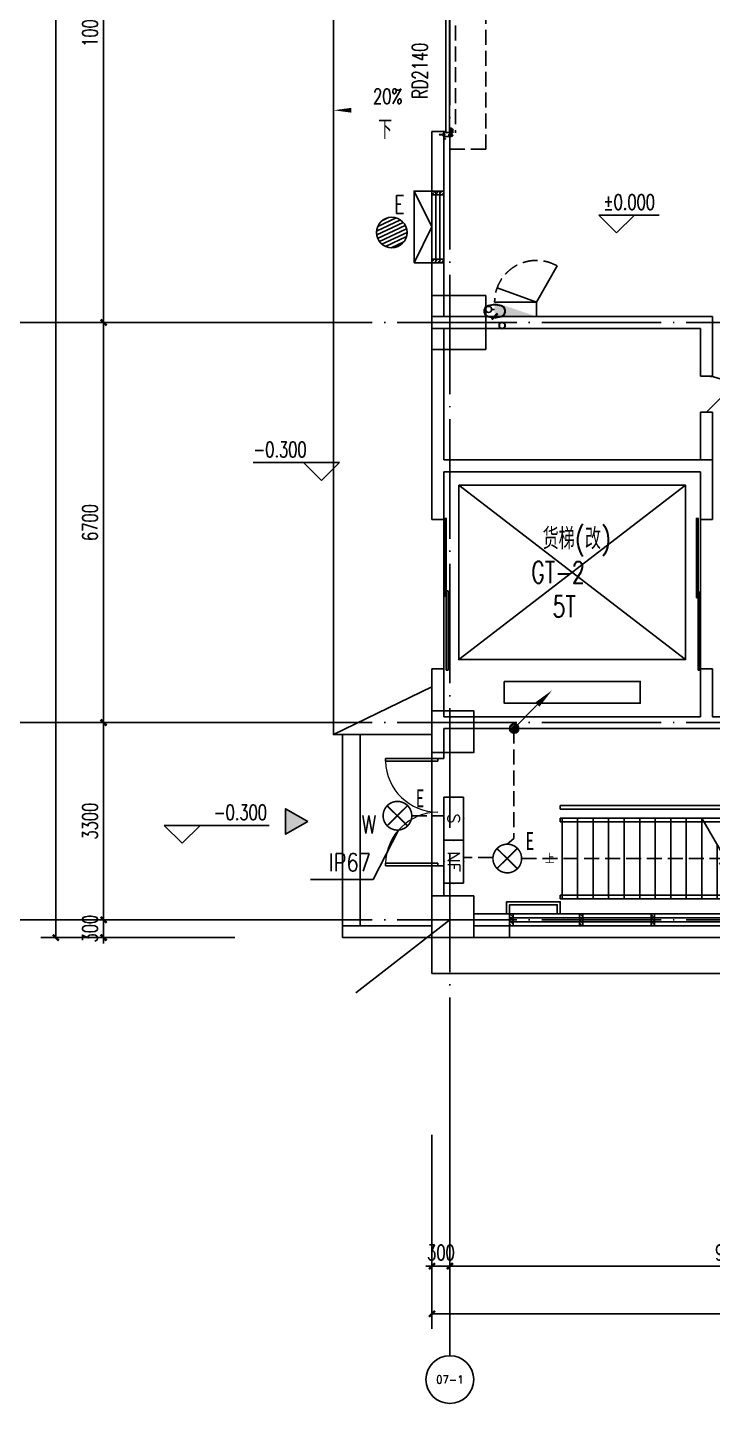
# Model space of a CAD drawing. Extents: x -621157 to 1764546, y -106808 to 741893.
# Drawn here: x -5194 to 6281, y -8100 to 14939 of the extents above; entities that cross this region are included whole.
import ezdxf
from ezdxf.enums import TextEntityAlignment as Align

# ---------------------------------------------------------------- set-up
doc = ezdxf.new("R2010")
doc.units = 0
doc.header["$LTSCALE"] = 1000
doc.header["$MEASUREMENT"] = 0
for name, pattern in [('DASH', [0.35, 0.25, -0.1]), ('XREF-A-101-平面图_t3$0$DASH', [0.35, 0.25, -0.1]), ('XREF-A-101-平面图_t3$0$DOTE', [2.42, 2, -0.2, 0.02, -0.2])]:
    doc.linetypes.add(name, pattern=pattern)
for name, color, linetype in [('0-底图', 7, 'Continuous'), ('AXIS_TEXT', 7, 'Continuous'), ('EQUIP-照明', 3, 'Continuous'), ('SIG_TEXT', 2, 'Continuous'), ('T-EQUP-JT', 7, 'Continuous'), ('WIRE-应急', 4, 'DASH'), ('WIRE-照明', 4, 'Continuous'), ('XREF-A-101-平面图_t3$0$A-COLUMN', 8, 'Continuous'), ('XREF-A-101-平面图_t3$0$A-DIM_ELEV', 8, 'Continuous'), ('XREF-A-101-平面图_t3$0$A-DIM_LEAD', 3, 'Continuous'), ('XREF-A-101-平面图_t3$0$A-DOTE', 8, 'Continuous'), ('XREF-A-101-平面图_t3$0$A-GROUND', 8, 'Continuous'), ('XREF-A-101-平面图_t3$0$A-LEAD-AROW', 8, 'Continuous'), ('XREF-A-101-平面图_t3$0$A-PUB-TEXT', 8, 'Continuous'), ('XREF-A-101-平面图_t3$0$A-RAIL', 8, 'Continuous'), ('XREF-A-101-平面图_t3$0$A-STAIR', 8, 'Continuous'), ('XREF-A-101-平面图_t3$0$A-WALL', 8, 'Continuous'), ('XREF-A-101-平面图_t3$0$A-WALL-FILL', 8, 'Continuous'), ('XREF-A-101-平面图_t3$0$A-WINDOW', 8, 'Continuous'), ('XREF-A-101-平面图_t3$0$A-开启符号', 8, 'Continuous'), ('XREF-A-101-平面图_t3$0$A-电动高窗', 161, 'Continuous'), ('XREF-A-101-平面图_t3$0$AXIS', 8, 'Continuous'), ('XREF-A-101-平面图_t3$0$DIM_SYMB', 8, 'Continuous'), ('XREF-A-101-平面图_t3$0$GROUND', 8, 'Continuous'), ('XREF-A-101-平面图_t3$0$P-EQUIPMENT', 8, 'Continuous'), ('XREF-A-101-平面图_t3$0$PUB_HATCH', 8, 'Continuous'), ('XREF-A-101-平面图_t3$0$PUB_TEXT', 8, 'Continuous'), ('XREF-A-101-平面图_t3$0$STAIR', 8, 'Continuous'), ('XREF-A-101-平面图_t3$0$win-kq', 8, 'Continuous'), ('XREF-A-101-平面图_t3$0$WINDOW_TEXT', 8, 'Continuous'), ('XREF-A-101-平面图_t3$0$水-尺寸', 8, 'Continuous'), ('设备-照明', 3, 'Continuous')]:
    doc.layers.add(name, color=color, linetype=linetype)
doc.styles.add('_TEL_DIM', font='SIMPLEX', dxfattribs={"width": 0.8, "height": 3.5, "bigfont": 'HZTXT'})
doc.styles.add('COMPLEX', font='COMPLEX')
doc.styles.add('DIM_FONT', font='ROMANS', dxfattribs={"width": 0.8, "bigfont": 'HZDXC'})
doc.styles.get("Standard").update_dxf_attribs({"font": 'romans.shx', "bigfont": 'HZDXC.SHX'})
doc.styles.add('STYLE1', font='simhei.ttf')
doc.styles.add('XREF-A-101-平面图_t3$0$_TCH_DIM', font='SIMPLEX', dxfattribs={"bigfont": 'GBCBIG'})
doc.styles.add('XREF-A-101-平面图_t3$0$A-AXIS-LABEL', font='COMPLEX', dxfattribs={"bigfont": 'GBCBIG'})
doc.styles.add('XREF-A-101-平面图_t3$0$A-DIM_T3', font='SIMPLEX', dxfattribs={"width": 0.705882, "bigfont": 'GBCBIG'})
doc.styles.add('XREF-A-101-平面图_t3$0$A-STANDARD', font='SIMPLEX', dxfattribs={"bigfont": 'GBCBIG'})
doc.styles.add('XREF-A-101-平面图_t3$0$A-WIN-LABEL', font='SIMPLEX', dxfattribs={"bigfont": 'GBCBIG'})
doc.styles.add('XREF-A-101-平面图_t3$0$hzdxcROMANS', font='ROMANS', dxfattribs={"width": 0.8, "bigfont": 'HZDXC'})
doc.dimstyles.get("Standard").update_dxf_attribs({"dimscale": 100, "dimtxt": 3.5, "dimasz": 1, "dimexe": 2.5, "dimexo": 3, "dimgap": 1.5, "dimtad": 1, "dimdec": 0, "dimzin": 0, "dimdsep": 46, "dimtxsty": 'Standard', "dimblk": 'ARCHTICK', "dimcen": 0.09, "dimadec": 0, "dimazin": 0, "dimtfac": 1, "dimtdec": 0, "dimtix": 1, "dimtmove": 2, "dimatfit": 3, "dimfxl": 0, "dimtolj": 1, "dimtzin": 0, "dimarcsym": 0})
doc.dimstyles.new('XREF-A-101-平面图_t3$0$A-DIM-100', dxfattribs={"dimscale": 100, "dimtxt": 2.55, "dimasz": 1, "dimexe": 2.5, "dimexo": 3, "dimgap": 1, "dimtad": 1, "dimdec": 0, "dimzin": 0, "dimdsep": 46, "dimtxsty": 'XREF-A-101-平面图_t3$0$A-DIM_T3', "dimblk": 'XREF-A-101-平面图_t3$0$_ArchTick', "dimcen": 0.09, "dimclrt": 7, "dimazin": 2, "dimtfac": 1, "dimtdec": 0, "dimtix": 1, "dimtmove": 2, "dimatfit": 3, "dimfxl": 0, "dimtolj": 1, "dimtzin": 0, "dimarcsym": 0})

# ---------------------------------------------------------------- blocks, each defined once
blk = doc.blocks.new('XREF-A-101-平面图_t3$0$_ArchTick')
at = {"color": 0, "linetype": 'ByBlock', "const_width": 0.4}
blk.add_lwpolyline([(-0.5, -0.5), (0.5, 0.5)], dxfattribs=at)
blk = doc.blocks.new('*D25383')
at = {"layer": 'Defpoints', "color": 0}
for p in [(-5800, 0), (-3300, 0), (-3300, -300)]:
    blk.add_point(p, dxfattribs=at)
at = {"layer": 'XREF-A-101-平面图_t3$0$AXIS', "color": 0, "lineweight": -2}
for p, q in [((-3600, 0), (-6050, 0)), ((-5800, 0), (-5800, 100)), ((-5800, -300), (-5800, 0)), ((-3600, -300), (-6050, -300)), ((-5800, -300), (-5800, -400))]:
    blk.add_line(p, q, dxfattribs=at)
at = {"layer": 'XREF-A-101-平面图_t3$0$AXIS', "color": 0, "linetype": 'ByBlock', "lineweight": -2, "xscale": 100, "yscale": 100, "zscale": 100}
for p, rotation in [((-5800, 0), 270), ((-5800, -300), 90)]:
    blk.add_blockref('XREF-A-101-平面图_t3$0$_ArchTick', p, dxfattribs=dict(at, rotation=rotation))
at = {"layer": 'XREF-A-101-平面图_t3$0$AXIS', "color": 7, "insert": (-6028, -150), "char_height": 255, "attachment_point": 5, "rotation": 90, "style": 'XREF-A-101-平面图_t3$0$A-DIM_T3'}
blk.add_mtext('\\A1;300', dxfattribs=at)
blk = doc.blocks.new('*D25384')
at = {"layer": 'Defpoints', "color": 0}
for p in [(-5800, 3300), (-3300, 3300), (-3300, 0)]:
    blk.add_point(p, dxfattribs=at)
at = {"layer": 'XREF-A-101-平面图_t3$0$AXIS', "color": 0, "lineweight": -2}
for p, q in [((-3600, 3300), (-6050, 3300)), ((-5800, 0), (-5800, 3300)), ((-3600, 0), (-6050, 0))]:
    blk.add_line(p, q, dxfattribs=at)
at = {"layer": 'XREF-A-101-平面图_t3$0$AXIS', "color": 0, "linetype": 'ByBlock', "lineweight": -2, "xscale": 100, "yscale": 100, "zscale": 100}
for p, rotation in [((-5800, 3300), 90), ((-5800, 0), 270)]:
    blk.add_blockref('XREF-A-101-平面图_t3$0$_ArchTick', p, dxfattribs=dict(at, rotation=rotation))
at = {"layer": 'XREF-A-101-平面图_t3$0$AXIS', "color": 7, "insert": (-6028, 1650), "char_height": 255, "attachment_point": 5, "rotation": 90, "style": 'XREF-A-101-平面图_t3$0$A-DIM_T3'}
blk.add_mtext('\\A1;3300', dxfattribs=at)
blk = doc.blocks.new('*D25385')
at = {"layer": 'Defpoints', "color": 0}
for p in [(-5800, 10000), (-3300, 10000), (-3300, 3300)]:
    blk.add_point(p, dxfattribs=at)
at = {"layer": 'XREF-A-101-平面图_t3$0$AXIS', "color": 0, "lineweight": -2}
for p, q in [((-3600, 10000), (-6050, 10000)), ((-5800, 3300), (-5800, 10000)), ((-3600, 3300), (-6050, 3300))]:
    blk.add_line(p, q, dxfattribs=at)
at = {"layer": 'XREF-A-101-平面图_t3$0$AXIS', "color": 0, "linetype": 'ByBlock', "lineweight": -2, "xscale": 100, "yscale": 100, "zscale": 100}
for p, rotation in [((-5800, 10000), 90), ((-5800, 3300), 270)]:
    blk.add_blockref('XREF-A-101-平面图_t3$0$_ArchTick', p, dxfattribs=dict(at, rotation=rotation))
at = {"layer": 'XREF-A-101-平面图_t3$0$AXIS', "color": 7, "insert": (-6028, 6650), "char_height": 255, "attachment_point": 5, "rotation": 90, "style": 'XREF-A-101-平面图_t3$0$A-DIM_T3'}
blk.add_mtext('\\A1;6700', dxfattribs=at)
blk = doc.blocks.new('*D25386')
at = {"layer": 'Defpoints', "color": 0}
for p in [(-5800, 20000), (-3300, 20000), (-3300, 10000)]:
    blk.add_point(p, dxfattribs=at)
at = {"layer": 'XREF-A-101-平面图_t3$0$AXIS', "color": 0, "lineweight": -2}
for p, q in [((-3600, 20000), (-6050, 20000)), ((-5800, 10000), (-5800, 20000)), ((-3600, 10000), (-6050, 10000))]:
    blk.add_line(p, q, dxfattribs=at)
at = {"layer": 'XREF-A-101-平面图_t3$0$AXIS', "color": 0, "linetype": 'ByBlock', "lineweight": -2, "xscale": 100, "yscale": 100, "zscale": 100}
for p, rotation in [((-5800, 20000), 90), ((-5800, 10000), 270)]:
    blk.add_blockref('XREF-A-101-平面图_t3$0$_ArchTick', p, dxfattribs=dict(at, rotation=rotation))
at = {"layer": 'XREF-A-101-平面图_t3$0$AXIS', "color": 7, "insert": (-6028, 15000), "char_height": 255, "attachment_point": 5, "rotation": 90, "style": 'XREF-A-101-平面图_t3$0$A-DIM_T3'}
blk.add_mtext('\\A1;10000', dxfattribs=at)
blk = doc.blocks.new('*D25392')
at = {"layer": 'Defpoints', "color": 0}
for p in [(-6600, 40300), (-3300, 40300), (-3300, -300)]:
    blk.add_point(p, dxfattribs=at)
at = {"layer": 'XREF-A-101-平面图_t3$0$AXIS', "color": 0, "lineweight": -2}
for p, q in [((-3600, 40300), (-6850, 40300)), ((-6600, -300), (-6600, 40300)), ((-3600, -300), (-6850, -300))]:
    blk.add_line(p, q, dxfattribs=at)
at = {"layer": 'XREF-A-101-平面图_t3$0$AXIS', "color": 0, "linetype": 'ByBlock', "lineweight": -2, "xscale": 100, "yscale": 100, "zscale": 100}
for p, rotation in [((-6600, 40300), 90), ((-6600, -300), 270)]:
    blk.add_blockref('XREF-A-101-平面图_t3$0$_ArchTick', p, dxfattribs=dict(at, rotation=rotation))
at = {"layer": 'XREF-A-101-平面图_t3$0$AXIS', "color": 7, "insert": (-6828, 20000), "char_height": 255, "attachment_point": 5, "rotation": 90, "style": 'XREF-A-101-平面图_t3$0$A-DIM_T3'}
blk.add_mtext('\\A1;40600', dxfattribs=at)
blk = doc.blocks.new('*D25409')
at = {"layer": 'Defpoints', "color": 0}
for p in [(0, -3300), (9500, -3300), (0, -5800)]:
    blk.add_point(p, dxfattribs=at)
at = {"layer": 'XREF-A-101-平面图_t3$0$AXIS', "color": 0, "lineweight": -2}
for p, q in [((0, -3600), (0, -6050)), ((9500, -3600), (9500, -6050)), ((9500, -5800), (0, -5800))]:
    blk.add_line(p, q, dxfattribs=at)
at = {"layer": 'XREF-A-101-平面图_t3$0$AXIS', "color": 0, "linetype": 'ByBlock', "lineweight": -2, "xscale": 100, "yscale": 100, "zscale": 100, "rotation": 180}
blk.add_blockref('XREF-A-101-平面图_t3$0$_ArchTick', (0, -5800), dxfattribs=at)
at = {"layer": 'XREF-A-101-平面图_t3$0$AXIS', "color": 0, "linetype": 'ByBlock', "lineweight": -2, "xscale": 100, "yscale": 100, "zscale": 100}
blk.add_blockref('XREF-A-101-平面图_t3$0$_ArchTick', (9500, -5800), dxfattribs=at)
at = {"layer": 'XREF-A-101-平面图_t3$0$AXIS', "color": 7, "insert": (4750, -5573), "char_height": 255, "attachment_point": 5, "style": 'XREF-A-101-平面图_t3$0$A-DIM_T3'}
blk.add_mtext('\\A1;9500', dxfattribs=at)
blk = doc.blocks.new('*D25410')
at = {"layer": 'Defpoints', "color": 0}
for p in [(-300, -3300), (0, -3300), (-300, -5800)]:
    blk.add_point(p, dxfattribs=at)
at = {"layer": 'XREF-A-101-平面图_t3$0$AXIS', "color": 0, "lineweight": -2}
for p, q in [((-300, -3600), (-300, -6050)), ((0, -3600), (0, -6050)), ((-300, -5800), (-400, -5800)), ((0, -5800), (-300, -5800)), ((0, -5800), (100, -5800))]:
    blk.add_line(p, q, dxfattribs=at)
at = {"layer": 'XREF-A-101-平面图_t3$0$AXIS', "color": 0, "linetype": 'ByBlock', "lineweight": -2, "xscale": 100, "yscale": 100, "zscale": 100}
blk.add_blockref('XREF-A-101-平面图_t3$0$_ArchTick', (-300, -5800), dxfattribs=at)
at = {"layer": 'XREF-A-101-平面图_t3$0$AXIS', "color": 0, "linetype": 'ByBlock', "lineweight": -2, "xscale": 100, "yscale": 100, "zscale": 100, "rotation": 180}
blk.add_blockref('XREF-A-101-平面图_t3$0$_ArchTick', (0, -5800), dxfattribs=at)
at = {"layer": 'XREF-A-101-平面图_t3$0$AXIS', "color": 7, "insert": (-150, -5573), "char_height": 255, "attachment_point": 5, "style": 'XREF-A-101-平面图_t3$0$A-DIM_T3'}
blk.add_mtext('\\A1;300', dxfattribs=at)
blk = doc.blocks.new('_AXISO')
blk.add_circle((0, 0), 0.5)
at = {"layer": 'AXIS_TEXT', "style": 'COMPLEX'}
blk.add_attdef('A', text='', height=0.56, dxfattribs=at).set_placement((-0.25, -0.28), (0.25, -0.28), align=Align.FIT)
blk = doc.blocks.new('*D25421')
at = {"layer": 'Defpoints', "color": 0}
for p in [(-300, -3300), (66800, -3300), (-300, -6600)]:
    blk.add_point(p, dxfattribs=at)
at = {"layer": 'XREF-A-101-平面图_t3$0$AXIS', "color": 0, "lineweight": -2}
for p, q in [((-300, -3600), (-300, -6850)), ((66800, -3600), (66800, -6850)), ((66800, -6600), (-300, -6600))]:
    blk.add_line(p, q, dxfattribs=at)
at = {"layer": 'XREF-A-101-平面图_t3$0$AXIS', "color": 0, "linetype": 'ByBlock', "lineweight": -2, "xscale": 100, "yscale": 100, "zscale": 100, "rotation": 180}
blk.add_blockref('XREF-A-101-平面图_t3$0$_ArchTick', (-300, -6600), dxfattribs=at)
at = {"layer": 'XREF-A-101-平面图_t3$0$AXIS', "color": 0, "linetype": 'ByBlock', "lineweight": -2, "xscale": 100, "yscale": 100, "zscale": 100}
blk.add_blockref('XREF-A-101-平面图_t3$0$_ArchTick', (66800, -6600), dxfattribs=at)
at = {"layer": 'XREF-A-101-平面图_t3$0$AXIS', "color": 7, "insert": (33250, -6373), "char_height": 255, "attachment_point": 5, "style": 'XREF-A-101-平面图_t3$0$A-DIM_T3'}
blk.add_mtext('\\A1;67100', dxfattribs=at)
blk = doc.blocks.new('XREF-A-101-平面图_t3$0$G$C869EB286')
at = {"layer": 'XREF-A-101-平面图_t3$0$A-WINDOW'}
h = blk.add_hatch(dxfattribs=at)
h.set_pattern_fill('ANSI31', color=256, scale=25)
h.set_pattern_definition([(45, (-143.957, -89940), (-28.0633, 28.0633), [])])
h.paths.add_polyline_path([(0, 60), (200, 60), (200, 0), (0, 0)])
blk.add_lwpolyline([(0, 60), (200, 60), (200, 0), (0, 0)], close=True, dxfattribs=at)
blk = doc.blocks.new('XREF-A-101-平面图_t3$0$G$C97D6F517')
at = {"layer": 'XREF-A-101-平面图_t3$0$DIM_SYMB'}
blk.add_lwpolyline([(1750, 1025, 0, 0, 0), (4330, 1025, 40, 0, 0), (4480, 1025, 0, 0, 0)], format="xyseb", dxfattribs=at)
at = {"layer": 'XREF-A-101-平面图_t3$0$STAIR'}
for p, q in [((6360, 1910), (1850, 1910)), ((1850, 1850), (1850, 1910)), ((6300, 1850), (1850, 1850)), ((6300, 1700), (6300, 1850)), ((6360, 1640), (6360, 1910)), ((1850, 1700), (6300, 1700)), ((1850, 1700), (1850, 1640)), ((1850, 1640), (6360, 1640)), ((1880, 1700), (4220, 1700)), ((1880, 1700), (1880, 350)), ((2140, 1700), (2140, 350)), ((2400, 1700), (2400, 350)), ((2660, 1700), (2660, 350)), ((2920, 1700), (2920, 350)), ((3180, 1700), (3180, 350)), ((3440, 1700), (3440, 350)), ((3700, 1700), (3700, 350)), ((3960, 1700), (3960, 350)), ((4220, 1700), (4220, 350)), ((4565, 1103), (4220, 1700)), ((4480, 1250), (4480, 350)), ((4515, 930), (4687, 1136)), ((4645, 964), (4515, 930)), ((4687, 1136), (4565, 1103)), ((5000, 350), (4645, 964)), ((4740, 800), (4740, 350)), ((1850, 410), (6430, 410)), ((1850, 410), (1850, 350)), ((1850, 350), (6430, 350)), ((1880, 350), (5000, 350)), ((6430, 410), (6430, 350))]:
    blk.add_line(p, q, dxfattribs=at)
at = {"layer": 'XREF-A-101-平面图_t3$0$PUB_TEXT', "style": 'XREF-A-101-平面图_t3$0$_TCH_DIM'}
blk.add_text('上', height=169, dxfattribs=at).set_placement((1593, 938))
blk = doc.blocks.new('XREF-A-101-平面图_t3$0$柱网1F')
at = {"layer": 'XREF-A-101-平面图_t3$0$A-COLUMN'}
for points in [[(-300, -30450), (600, -30450), (600, -29550), (-300, -29550)], [(-300, -36500), (-300, -37200), (400, -37200), (400, -36500)], [(-300, -39600), (-300, -40300), (400, -40300), (400, -39600)]]:
    blk.add_lwpolyline(points, close=True, dxfattribs=at)
blk = doc.blocks.new('XREF-A-101-平面图_t3$0$TYHGDGV(26)')
at = {"color": 0, "linetype": 'XREF-A-101-平面图_t3$0$DASH', "extrusion": (0, 0, -1)}
blk.add_line((82929, 11046), (85074, 11046), dxfattribs=at)
at = {"layer": 'XREF-A-101-平面图_t3$0$win-kq'}
for p, q in [((82897, 11318), (82894, 11314)), ((82897, 11318), (82901, 11314)), ((85106, 11318), (85102, 11314)), ((85106, 11318), (85109, 11314)), ((82898, 11127), (82927, 11127)), ((82898, 11111), (82927, 11111)), ((82927, 11140), (82991, 11140)), ((82927, 11130), (82991, 11130)), ((82927, 11107), (82991, 11107)), ((85076, 11140), (85012, 11140)), ((85076, 11130), (85012, 11130)), ((85076, 11107), (85012, 11107)), ((85105, 11127), (85076, 11127)), ((85105, 11111), (85076, 11111))]:
    blk.add_line(p, q, dxfattribs=at)
at = {"layer": 'XREF-A-101-平面图_t3$0$win-kq', "linetype": 'XREF-A-101-平面图_t3$0$DASH'}
blk.add_line((85052, 11238), (85292, 11238), dxfattribs=at)
at = {"layer": 'XREF-A-101-平面图_t3$0$win-kq'}
for points in [[(82894, 11314), (82894, 11238), (82901, 11238), (82901, 11314)], [(85109, 11314), (85109, 11238), (85102, 11238), (85102, 11314)], [(82899, 11101), (82893, 11092), (82886, 11088), (82884, 11088), (82876, 11092), (82868, 11115), (82868, 11156), (82898, 11156), (82898, 11146), (82898, 11156), (82868, 11156), (82868, 11238)], [(82920, 11248), (82873, 11238)], [(82920, 11238), (82873, 11248)], [(82878, 11106), (82874, 11106), (82874, 11131), (82878, 11131)], [(82892, 11107), (82898, 11107), (82898, 11130), (82892, 11130)], [(82927, 11203), (82927, 11200), (82931, 11197), (82931, 11152), (82927, 11150), (82927, 11146), (85076, 11146), (85076, 11150), (85072, 11152), (85072, 11197), (85076, 11200), (85076, 11203), (82927, 11203)], [(82991, 11146), (82991, 11090), (82927, 11090), (82927, 11146)], [(82946, 11221), (82946, 11212), (82952, 11212), (82952, 11205), (82941, 11205), (82941, 11212), (82946, 11212), (82946, 11221)], [(82991, 11111), (83006, 11111), (83006, 11127), (82991, 11127)], [(85012, 11111), (84998, 11111), (84998, 11127), (85012, 11127)], [(85012, 11146), (85012, 11090), (85076, 11090), (85076, 11146)], [(85057, 11221), (85057, 11212), (85052, 11212), (85052, 11205), (85062, 11205), (85062, 11212), (85057, 11212), (85057, 11221)], [(85131, 11248), (85083, 11238)], [(85131, 11238), (85083, 11248)], [(85104, 11101), (85110, 11092), (85117, 11088), (85120, 11088), (85127, 11092), (85136, 11115), (85136, 11156), (85106, 11156), (85106, 11146), (85106, 11156), (85136, 11156), (85136, 11238)], [(85111, 11107), (85105, 11107), (85105, 11130), (85111, 11130)], [(85126, 11106), (85129, 11106), (85129, 11131), (85126, 11131)]]:
    blk.add_lwpolyline(points, dxfattribs=at)
at = {"layer": 'XREF-A-101-平面图_t3$0$win-kq', "linetype": 'XREF-A-101-平面图_t3$0$DASH'}
blk.add_lwpolyline([(82952, 11238), (82652, 11238), (82652, 10538), (85352, 10538), (85352, 11238), (85052, 11238)], dxfattribs=at)
at = {"layer": 'XREF-A-101-平面图_t3$0$win-kq'}
for points in [[(82834, 11210), (82834, 11221, 1), (82827, 11221), (82827, 11210), (82827, 11232, -0.414214), (82832, 11238), (82946, 11238, -0.414214), (82952, 11232), (82952, 11214), (82952, 11221, 1), (82941, 11221), (82941, 11214)], [(85169, 11210), (85169, 11221, -1), (85177, 11221), (85177, 11210), (85177, 11232, 0.414214), (85171, 11238), (85057, 11238, 0.414214), (85052, 11232), (85052, 11214), (85052, 11221, -1), (85062, 11221), (85062, 11214)]]:
    blk.add_lwpolyline(points, format="xyb", dxfattribs=at)
for points in [[(82920, 11248), (82920, 11238), (82873, 11238), (82873, 11248)], [(82877, 11233), (82918, 11233), (82918, 11238), (82877, 11238)], [(82887, 11233), (82909, 11233), (82909, 11230), (82887, 11230)], [(82888, 11223), (82907, 11223), (82907, 11230), (82888, 11230)], [(85083, 11248), (85083, 11238), (85131, 11238), (85131, 11248)], [(85126, 11233), (85085, 11233), (85085, 11238), (85126, 11238)], [(85117, 11233), (85095, 11233), (85095, 11230), (85117, 11230)], [(85115, 11223), (85096, 11223), (85096, 11230), (85115, 11230)]]:
    blk.add_lwpolyline(points, close=True, dxfattribs=at)
for points in [[(82878, 11098), (82878, 11139, -1), (82892, 11139), (82892, 11098, -1)], [(85126, 11098), (85126, 11139, 1), (85111, 11139), (85111, 11098, 1)]]:
    blk.add_lwpolyline(points, format="xyb", close=True, dxfattribs=at)
blk = doc.blocks.new('_ArchTick')
at = {"color": 0, "linetype": 'ByBlock', "const_width": 0.4}
blk.add_lwpolyline([(-0.5, -0.5), (0.5, 0.5)], dxfattribs=at)
blk = doc.blocks.new('*D25423')
at = {"layer": 'Defpoints', "color": 0}
blk.add_point((0, 0), dxfattribs=at)
blk.add_point((0, 0), dxfattribs=at)
blk.add_point((0, 0), dxfattribs=at)
blk.add_point((0, 0), dxfattribs=at)
at = {"layer": 'XREF-A-101-平面图_t3$0$水-尺寸', "color": 0, "linetype": 'ByBlock', "lineweight": -2}
blk.add_line((0, 300), (0, 250), dxfattribs=at)
blk.add_line((0, 300), (0, 250), dxfattribs=at)
blk.add_arc((0, 0), 0, 180, 180, dxfattribs=at)
at = {"layer": 'XREF-A-101-平面图_t3$0$水-尺寸', "color": 0, "linetype": 'ByBlock', "lineweight": -2, "xscale": 100, "yscale": 100, "zscale": 100}
for rotation in [90, 90.00000000000001]:
    blk.add_blockref('_ArchTick', (0, 0), dxfattribs=dict(at, rotation=rotation))
at = {"layer": 'XREF-A-101-平面图_t3$0$水-尺寸', "color": 0, "insert": (0, 0), "char_height": 350, "attachment_point": 5}
blk.add_mtext('\\A1;0%%d', dxfattribs=at)
blk = doc.blocks.new('XREF-A-101-平面图_t3$0$bz1')
at = {"layer": 'XREF-A-101-平面图_t3$0$PUB_HATCH'}
h = blk.add_hatch(color=1, dxfattribs=at)
h.dxf.hatch_style = 1
h.paths.add_polyline_path([(4866032, -641203), (4865818, -641573), (4866245, -641573)])
at = {"layer": 'XREF-A-101-平面图_t3$0$PUB_TEXT', "color": 1}
blk.add_lwpolyline([(4866032, -641203), (4865818, -641573), (4866245, -641573)], close=True, dxfattribs=at)
blk = doc.blocks.new('XREF-A-101-平面图_t3$0$G$C34B60025')
at = {"xscale": -1, "rotation": 270}
blk.add_blockref('XREF-A-101-平面图_t3$0$bz1', (638721, -5004286), dxfattribs=at)
blk = doc.blocks.new('XREF-A-101-平面图_t3$0$G$C9E80631F')
at = {"layer": 'XREF-A-101-平面图_t3$0$A-DIM_LEAD', "color": 7, "style": 'XREF-A-101-平面图_t3$0$_TCH_DIM', "width": 0.705882}
blk.add_text('E', height=298, dxfattribs=at).set_placement((177, -143))
blk = doc.blocks.new('XREF-A-101-平面图_t3$0$WINDOW2DLIB$SYSLIB$00000001')
at = {"color": 0}
for points in [[(-0.5, 0.5), (-0.5, -0.5)], [(-0.5, 0.5), (0.5, 0.5)], [(0.5, -0.5), (0.5, 0.5)], [(0.5, 0.1667), (-0.5, 0.1667)], [(0.5, -0.1667), (-0.5, -0.1667)], [(-0.5, -0.5), (0.5, -0.5)]]:
    blk.add_lwpolyline(points, dxfattribs=at)
blk = doc.blocks.new('XREF-A-101-平面图_t3$0$DOOR2DLIB$SYSLIB$00000108')
at = {"color": 0}
for p, q in [((-0.5, 0), (-0.5, 0.4875)), ((-0.475, 0.4875), (-0.5, 0.4875)), ((-0.475, 0), (-0.475, 0.4875)), ((0.475, 0), (0.475, 0.4875)), ((0.475, 0.4875), (0.5, 0.4875)), ((0.5, 0), (0.5, 0.4875)), ((-0.5, 0), (-0.475, 0)), ((0.5, 0), (0.475, 0))]:
    blk.add_line(p, q, dxfattribs=at)
at = {"color": 0, "lineweight": 13}
for centre, start, end in [((-0.4875, 0), 0, 88.53072), ((0.4875, 0), 91.46928, 180)]:
    blk.add_arc(centre, 0.4875, start, end, dxfattribs=at)
blk = doc.blocks.new('*U25179')
at = {"color": 0}
blk.add_line((-1250, 100), (1250, 100), dxfattribs=at)
for points in [[(59, 170), (-1270, 170), (-1270, 140), (59, 140)], [(1270, 110), (-32, 110), (-32, 140), (1270, 140)]]:
    blk.add_lwpolyline(points, close=True, dxfattribs=at)
blk = doc.blocks.new('*U25178')
at = {"color": 0, "xscale": 0.0004, "yscale": 0.0004, "zscale": 0.0004}
blk.add_blockref('*U25179', (0, 0), dxfattribs=at)
blk = doc.blocks.new('*U25193')
at = {"color": 0}
blk.add_line((-1250, 100), (1250, 100), dxfattribs=at)
for points in [[(59, 170), (-1270, 170), (-1270, 140), (59, 140)], [(1270, 110), (-32, 110), (-32, 140), (1270, 140)]]:
    blk.add_lwpolyline(points, close=True, dxfattribs=at)
blk = doc.blocks.new('*U25192')
at = {"color": 0, "xscale": 0.0004, "yscale": 0.0004, "zscale": 0.0004}
blk.add_blockref('*U25193', (0, 0), dxfattribs=at)
blk = doc.blocks.new('XREF-A-101-平面图_t3$0$DOOR2DLIB$SYSLIB$00000101')
at = {"color": 0}
blk.add_line((0.5, 0), (-0.207, 0.707), dxfattribs=at)
blk.add_arc((0.5, 0), 1, 135, 180, dxfattribs=at)
blk = doc.blocks.new('HC002633132082')
at = {"layer": 'EQUIP-照明', "color": 0, "linetype": 'Continuous', "const_width": 0.267}
blk.add_lwpolyline([(-2.37, 0, 1), (2.43, 0, 1)], format="xyb", close=True, dxfattribs=at)
for points in [[(-1.7, 1.67), (1.7, -1.67)], [(-1.7, -1.67), (-1.7, -1.67), (1.7, 1.67)]]:
    blk.add_lwpolyline(points, dxfattribs=at)
at = {"layer": 'EQUIP-照明', "color": 0}
blk.add_point((0, 0), dxfattribs=at)
at = {"color": 0, "width": 0.7}
blk.add_attdef('PSFHATT', (4.48, -2.4), '', height=0.025, dxfattribs=at)
at = {"layer": 'EQUIP-照明', "color": 0, "style": 'STYLE1', "width": 0.7}
blk.add_text('E', height=3, dxfattribs=at).set_placement((3.81, 1.42), align=Align.CENTER)
at = {"layer": 'EQUIP-照明', "color": 0, "style": '_TEL_DIM', "flags": 1}
blk.add_attdef('A', text='', height=0.0001, dxfattribs=at).set_placement((0.03, 0), align=Align.MIDDLE_CENTER)
blk = doc.blocks.new('HC002649110740')
at = {"layer": 'EQUIP-照明', "color": 0}
for p, q in [((3.6, 3.3), (-3.6, 3.3)), ((-3.6, 3.3), (-3.6, 0)), ((3.6, 0), (3.6, 3.3)), ((-3.6, 0), (3.6, 0))]:
    blk.add_line(p, q, dxfattribs=at)
for p in [(0, 3.3), (-3.6, 1.65), (0, 0), (3.6, 1.65)]:
    blk.add_point(p, dxfattribs=at)
at = {"color": 0, "width": 0.7}
blk.add_attdef('PSFHATT', (9.31, 0), '', height=0.025, dxfattribs=at)
at = {"layer": 'EQUIP-照明', "color": 0, "style": '_TEL_DIM'}
blk.add_attdef('$TEXT$', text='', height=2, dxfattribs=at).set_placement((0, 1.65), align=Align.MIDDLE_CENTER)
at = {"layer": 'EQUIP-照明', "color": 0, "style": '_TEL_DIM', "flags": 1}
blk.add_attdef('A', text='', height=0.0001, dxfattribs=at).set_placement((0, 0), align=Align.MIDDLE_CENTER)
blk = doc.blocks.new('*X14699')
at = {"color": 0, "linetype": 'Continuous'}
for p, q in [((192.59, 446.72), (193.87, 448.01)), ((192.65, 446.36), (194.23, 447.94)), ((192.69, 447.24), (193.35, 447.91)), ((192.79, 446.07), (194.52, 447.8)), ((192.98, 445.84), (194.75, 447.61)), ((193.23, 445.66), (194.93, 447.37)), ((193.53, 445.54), (195.05, 447.06)), ((193.92, 445.51), (195.08, 446.67)), ((194.61, 445.77), (194.82, 445.99))]:
    blk.add_line(p, q, dxfattribs=at)
blk = doc.blocks.new('HC001442')
at = {"color": 4, "linetype": 'Continuous'}
blk.add_line((0, -0.06), (-3.11, -3.23), dxfattribs=at)
blk.add_lwpolyline([(-3.11, -3.23, 0.8, 0, 0), (-5.06, -5.12, 0, 0, 0)], format="xyseb", dxfattribs=at)
blk.add_circle((0, 0), 0.625, dxfattribs=at)
at = {"color": 4, "linetype": 'Continuous', "xscale": 0.5, "yscale": 0.5, "zscale": 0.5}
blk.add_blockref('*X14699', (-96.92, -223.38), dxfattribs=at)
blk = doc.blocks.new('XREF-A-101-平面图_t3$0$轴网')
at = {"layer": 'XREF-A-101-平面图_t3$0$A-DOTE', "linetype": 'XREF-A-101-平面图_t3$0$DOTE'}
for p, q in [((0, -3300), (0, 43300)), ((-3300, 10000), (69800, 10000)), ((-3300, 3300), (9500, 3300)), ((-3300, 0), (69800, 0))]:
    blk.add_line(p, q, dxfattribs=at)
at = {"layer": 'XREF-A-101-平面图_t3$0$AXIS'}
for p, q in [((-3300, 10000), (-7300, 10000)), ((-3300, 3300), (-7300, 3300)), ((-3300, 0), (-7300, 0)), ((0, -3300), (0, -7300))]:
    blk.add_line(p, q, dxfattribs=at)
ref = blk.add_blockref('_AXISO', (0, -7700), dxfattribs=dict(at, xscale=800, yscale=800, zscale=800))
ref.add_attrib('A', '07-1', dxfattribs={"color": 7, "height": 136.14, "style": 'XREF-A-101-平面图_t3$0$A-AXIS-LABEL', "width": 0.946667}).set_placement((-230.1, -7768.1), (230.1, -7768.1), align=Align.FIT)
for p1, p2, distance, picture, middle in [((-3300, -300), (-3300, 40300), 3300, '*D25392', (-6827.5, 20000)), ((-3300, 10000), (-3300, 20000), 2500, '*D25386', (-6027.5, 15000)), ((-3300, 3300), (-3300, 10000), 2500, '*D25385', (-6027.5, 6650)), ((-3300, 0), (-3300, 3300), 2500, '*D25384', (-6027.5, 1650)), ((-3300, -300), (-3300, 0), 2500, '*D25383', (-6027.5, -150)), ((0, -3300), (-300, -3300), 2500, '*D25410', (-150, -5572.5)), ((66800, -3300), (-300, -3300), 3300, '*D25421', (33250, -6372.5)), ((9500, -3300), (0, -3300), 2500, '*D25409', (4750, -5572.5))]:
    dim = blk.add_aligned_dim(p1=p1, p2=p2, distance=distance, dimstyle='XREF-A-101-平面图_t3$0$A-DIM-100', dxfattribs=at)
    dim.commit()
    dim.dimension.update_dxf_attribs({"geometry": picture, "text_midpoint": middle})
blk = doc.blocks.new('XREF-A-101-平面图_t3$0$单出口消火栓新')
for p, q in [((-240, 700), (-846.2, 1050)), ((-479.4, 42.2), (-240, 700)), ((-240, 0), (-240, 700)), ((-240, 700), (0, 700))]:
    blk.add_line(p, q)
at = {"color": 0, "linetype": 'XREF-A-101-平面图_t3$0$DASH'}
blk.add_arc((-240, 700), 700, 150, 270, dxfattribs=at)
blk.add_solid([(-240, 0), (0, 0), (0, 700)])
at = {"layer": 'XREF-A-101-平面图_t3$0$水-尺寸', "linetype": 'ByBlock'}
dim = blk.add_angular_dim_3p(base=(0, 0), center=(0, 0), p1=(0, 0), p2=(0, 0), dimstyle='Standard', dxfattribs=at)
dim.commit()
dim.dimension.update_dxf_attribs({"geometry": '*D25423', "text_midpoint": (0, 0)})
blk = doc.blocks.new('*U25256')
at = {"layer": 'XREF-A-101-平面图_t3$0$P-EQUIPMENT', "color": 10}
blk.add_line((0, 120), (50, 120), dxfattribs=at)
at = {"layer": 'XREF-A-101-平面图_t3$0$P-EQUIPMENT'}
blk.add_circle((100, 120), 50, dxfattribs=at)
at = {"layer": 'XREF-A-101-平面图_t3$0$P-EQUIPMENT', "xscale": -1, "rotation": 90}
blk.add_blockref('XREF-A-101-平面图_t3$0$单出口消火栓新', (0, 0), dxfattribs=at)
blk = doc.blocks.new('XREF-A-101-平面图_t3$0$G$C156FCA62')
at = {"layer": 'XREF-A-101-平面图_t3$0$P-EQUIPMENT', "xscale": -1}
blk.add_blockref('*U25256', (750, 10100), dxfattribs=at)
blk = doc.blocks.new('*U25374')
at = {"layer": 'XREF-A-101-平面图_t3$0$P-EQUIPMENT', "color": 10}
blk.add_line((0, 120), (50, 120), dxfattribs=at)
at = {"layer": 'XREF-A-101-平面图_t3$0$P-EQUIPMENT'}
blk.add_circle((100, 120), 50, dxfattribs=at)
at = {"layer": 'XREF-A-101-平面图_t3$0$P-EQUIPMENT', "xscale": -1, "rotation": 90}
blk.add_blockref('XREF-A-101-平面图_t3$0$单出口消火栓新', (0, 0), dxfattribs=at)
blk = doc.blocks.new('XREF-A-101-平面图_t3$0$G$C646F86AA')
at = {"layer": 'XREF-A-101-平面图_t3$0$P-EQUIPMENT', "xscale": -1}
blk.add_blockref('*U25374', (750, 10100), dxfattribs=at)
blk = doc.blocks.new('XREF-A-101-平面图_t3')
at = {"layer": 'XREF-A-101-平面图_t3$0$A-电动高窗'}
h = blk.add_hatch(dxfattribs=at)
h.set_pattern_fill('ANSI31', color=256, scale=37.5, angle=340, style=0)
h.set_pattern_definition([(25, (214663.83, 973054.445), (-25.1589934, 53.9536354), [])])
edge = h.paths.add_edge_path()
edge.add_arc((199027, 11507), 256, -340, 20, ccw=False)
at = {"layer": 'XREF-A-101-平面图_t3$0$A-DIM_ELEV'}
for p, q in [((202793, 11499), (202493, 11799)), ((202493, 11799), (203506, 11799)), ((202793, 11499), (203093, 11799)), ((198150, 7656), (196706, 7656)), ((197850, 7356), (197550, 7656)), ((197850, 7356), (198150, 7656)), ((195515, 1280), (195215, 1580)), ((195215, 1580), (196975, 1580)), ((195515, 1280), (195815, 1580))]:
    blk.add_line(p, q, dxfattribs=at)
at = {"layer": 'XREF-A-101-平面图_t3$0$A-GROUND'}
for points in [[(199700, 3100), (198050, 3100), (198050, 16100), (199700, 16100)], [(198050, 3100), (199700, 3900)], [(198500, -100), (198500, 3100)], [(198200, -100), (199700, -100)]]:
    blk.add_lwpolyline(points, dxfattribs=at)
blk.add_lwpolyline([(198200, -300), (199700, -300), (199700, 3100), (198200, 3100)], close=True, dxfattribs=at)
at = {"layer": 'XREF-A-101-平面图_t3$0$A-LEAD-AROW'}
blk.add_lwpolyline([(199700, 13554, 0, 0, 0), (198050, 13554, 0, 80, 0), (198350, 13554, 0, 0, 0)], format="xyseb", dxfattribs=at)
at = {"layer": 'XREF-A-101-平面图_t3$0$A-RAIL'}
for points in [[(200950, 100), (200950, 300), (201850, 300), (201850, 100)], [(201000, 100), (201000, 250), (201800, 250), (201800, 100)]]:
    blk.add_lwpolyline(points, dxfattribs=at)
at = {"layer": 'XREF-A-101-平面图_t3$0$A-STAIR'}
for p, q in [((200150, 7275), (203950, 4355)), ((200150, 4355), (203950, 7275))]:
    blk.add_line(p, q, dxfattribs=at)
for points in [[(200150, 7275), (200150, 4355), (203950, 4355), (203950, 7275)], [(200910, 3990), (200910, 3625), (203190, 3625), (203190, 3990)]]:
    blk.add_lwpolyline(points, close=True, dxfattribs=at)
at = {"layer": 'XREF-A-101-平面图_t3$0$A-WALL'}
for p, q in [((199700, 10100), (204400, 10100)), ((199700, 10100), (199700, 9900)), ((204400, 10100), (204400, 9100)), ((199700, 9900), (204200, 9900)), ((204200, 9900), (204200, 9100)), ((204200, 8500), (204200, 7700)), ((204400, 8500), (204400, 7700)), ((204400, 7700), (204200, 7700))]:
    blk.add_line(p, q, dxfattribs=at)
for points in [[(204400, 9100), (204200, 9100)], [(204400, 8500), (204200, 8500)]]:
    blk.add_lwpolyline(points, dxfattribs=at)
at = {"layer": 'XREF-A-101-平面图_t3$0$A-WALL-FILL', "color": 171}
for p, q in [((199700, 12200), (199700, 13200)), ((199900, 12200), (199900, 13200)), ((199700, 10100), (199700, 11000)), ((199900, 10100), (199900, 11000)), ((199700, 7600), (199700, 9900)), ((199900, 7700), (199900, 9900)), ((199900, 7700), (204400, 7700)), ((204400, 7700), (204400, 6700)), ((199700, 6700), (199700, 7600)), ((199900, 7500), (204200, 7500)), ((199900, 6700), (199900, 7500)), ((204200, 7500), (204200, 6700)), ((199700, 3300), (199700, 4200)), ((199900, 3400), (199900, 4200)), ((204200, 4200), (204200, 3400)), ((204400, 4200), (204400, 3400)), ((199700, 2700), (199700, 3300)), ((199900, 3400), (204200, 3400)), ((204400, 3400), (207500, 3400)), ((199900, 3200), (204300, 3200)), ((199900, 2700), (199900, 3200)), ((204300, 3200), (207500, 3200)), ((199700, 400), (199700, 900)), ((199900, 400), (199900, 900)), ((199700, 400), (199900, 400)), ((200400, 100), (201000, 100)), ((200400, 100), (200400, -100)), ((200400, -100), (201000, -100)), ((200400, -100), (201000, -100)), ((200400, -100), (200400, -300)), ((201000, -100), (201000, -300)), ((200400, -300), (201000, -300))]:
    blk.add_line(p, q, dxfattribs=at)
for points in [[(199700, 13200), (199900, 13200)], [(199700, 12200), (199900, 12200)], [(199700, 11000), (199900, 11000)], [(199700, 6700), (199900, 6700)], [(204400, 6700), (204200, 6700)], [(199700, 4200), (199900, 4200)], [(204400, 4200), (204200, 4200)], [(199700, 2700), (199900, 2700)], [(199700, 900), (199900, 900)], [(201000, 100), (201000, -100)]]:
    blk.add_lwpolyline(points, dxfattribs=at)
at = {"layer": 'XREF-A-101-平面图_t3$0$A-WINDOW'}
blk.add_line((199700, 13200), (199900, 13200), dxfattribs=at)
at = {"layer": 'XREF-A-101-平面图_t3$0$A-开启符号', "linetype": 'Continuous'}
blk.add_lwpolyline([(199400, 11000), (199700, 11000), (199700, 12200), (199400, 12200)], close=True, dxfattribs=at)
blk.add_lwpolyline([(199400, 11000), (199700, 11600), (199400, 12200)], dxfattribs=at)
at = {"layer": 'XREF-A-101-平面图_t3$0$A-电动高窗'}
blk.add_circle((199027, 11507), 256, dxfattribs=at)
at = {"layer": 'XREF-A-101-平面图_t3$0$GROUND'}
for p, q in [((199700, -300), (199700, -900)), ((200400, -300), (209150, -300)), ((199700, -900), (210350, -900))]:
    blk.add_line(p, q, dxfattribs=at)
for name, p in [('XREF-A-101-平面图_t3$0$G$C156FCA62', (200000, 0)), ('XREF-A-101-平面图_t3$0$G$C646F86AA', (200000, 0)), ('XREF-A-101-平面图_t3$0$G$C646F86AA', (200000, 0)), ('XREF-A-101-平面图_t3$0$G$C34B60025', (200100, 139900)), ('XREF-A-101-平面图_t3$0$G$C9E80631F', (198891, 11969)), ('XREF-A-101-平面图_t3$0$G$C97D6F517', (200000, 0))]:
    blk.add_blockref(name, p)
at = {"layer": 'XREF-A-101-平面图_t3$0$A-COLUMN'}
blk.add_blockref('XREF-A-101-平面图_t3$0$柱网1F', (200000, 40000), dxfattribs=at)
at = {"layer": 'XREF-A-101-平面图_t3$0$A-DOTE'}
blk.add_blockref('XREF-A-101-平面图_t3$0$轴网', (200000, 0), dxfattribs=at)
at = {"layer": 'XREF-A-101-平面图_t3$0$A-WINDOW', "xscale": -1, "rotation": 89.99999999999952}
blk.add_blockref('XREF-A-101-平面图_t3$0$TYHGDGV(26)', (211138, 98252), dxfattribs=at)
at = {"layer": 'XREF-A-101-平面图_t3$0$A-WINDOW'}
for p in [(199700, 12140), (199700, 11000)]:
    blk.add_blockref('XREF-A-101-平面图_t3$0$G$C869EB286', p, dxfattribs=at)
for name, p, xscale, yscale, zscale, rotation in [('XREF-A-101-平面图_t3$0$WINDOW2DLIB$SYSLIB$00000001', (199800, 11600), 1200.00000000002, -200, 1200.00000000002, 90), ('XREF-A-101-平面图_t3$0$DOOR2DLIB$SYSLIB$00000101', (204300, 8800), 600, 600, 600, 270.0000000000008), ('*U25178', (199800, 5450), 2500, -2500, 2500, 90), ('*U25192', (204300, 5450), 2500, -2500, 2500, 270.0000000000008), ('XREF-A-101-平面图_t3$0$DOOR2DLIB$SYSLIB$00000108', (199800, 1800), 1800, 1800, 1800, 90)]:
    blk.add_blockref(name, p, dxfattribs=dict(at, xscale=xscale, yscale=yscale, zscale=zscale, rotation=rotation))
at = {"layer": 'XREF-A-101-平面图_t3$0$A-WINDOW', "rotation": 270}
for p in [(201000, 100), (202170, 100), (203370, 100)]:
    blk.add_blockref('XREF-A-101-平面图_t3$0$G$C869EB286', p, dxfattribs=at)
at = {"layer": 'XREF-A-101-平面图_t3$0$A-WINDOW', "xscale": 6000, "yscale": 200, "zscale": 6000}
blk.add_blockref('XREF-A-101-平面图_t3$0$WINDOW2DLIB$SYSLIB$00000001', (204000, 0), dxfattribs=at)
at = {"layer": 'XREF-A-101-平面图_t3$0$A-DIM_ELEV', "color": 7, "style": 'XREF-A-101-平面图_t3$0$A-STANDARD', "width": 0.705882}
for s, p in [('%%P0.000', (202573, 11889)), ('-0.300', (196706, 7746)), ('-0.300', (196042, 1670))]:
    blk.add_text(s, height=255, dxfattribs=at).set_placement(p)
at = {"layer": 'XREF-A-101-平面图_t3$0$A-LEAD-AROW', "color": 7, "style": 'XREF-A-101-平面图_t3$0$A-STANDARD', "width": 0.705882}
blk.add_text('20%', height=255, dxfattribs=at).set_placement((198713, 13659))
at = {"layer": 'XREF-A-101-平面图_t3$0$A-LEAD-AROW', "color": 7, "style": 'XREF-A-101-平面图_t3$0$A-STANDARD'}
blk.add_text('下', height=320, dxfattribs=at).set_placement((198800, 13071))
at = {"layer": 'XREF-A-101-平面图_t3$0$A-PUB-TEXT', "style": 'XREF-A-101-平面图_t3$0$hzdxcROMANS'}
for s, height, width, p in [('货梯(改)', 354.3, 0.8, (201553, 6203)), ('GT-2', 360, 0.7, (201365, 5638)), ('5T', 360, 0.7, (201719, 5066))]:
    blk.add_text(s, height=height, dxfattribs=dict(at, width=width)).set_placement(p)
at = {"layer": 'XREF-A-101-平面图_t3$0$WINDOW_TEXT', "style": 'XREF-A-101-平面图_t3$0$A-WIN-LABEL', "width": 0.705882}
blk.add_text('RD2140', height=255, rotation=90, dxfattribs=at).set_placement((199625, 13744))

msp = doc.modelspace()

# ---------------------------------------------------------------- block references
at = {"layer": '0-底图'}
msp.add_blockref('XREF-A-101-平面图_t3', (-198119, 0), dxfattribs=at)

# ---------------------------------------------------------------- next in the draw order: linework, layer by layer
at = {"layer": 'SIG_TEXT'}
msp.add_lwpolyline([(1021, 1502), (596, 673), (-452, 673)], dxfattribs=at)
at = {"layer": 'WIRE-应急'}
for points in [[(2955, 3200), (2955, 1362), (2843, 1265)], [(1243, 1741), (1781, 1741)], [(2604, 1043), (2111, 1043)]]:
    msp.add_lwpolyline(points, dxfattribs=at)
msp.add_lwpolyline([(3083, 1025), (10091, 1025, 0.414214), (10141, 1075), (10141, 2415)], format="xyb", dxfattribs=at)
at = {"layer": 'WIRE-照明'}
msp.add_lwpolyline([(1881, 0), (306, -1223)], dxfattribs=at)

# ---------------------------------------------------------------- next in the draw order: block references
at = {"layer": 'T-EQUP-JT', "color": 7, "linetype": 'Continuous', "ltscale": 5, "xscale": 124.9999999981374, "yscale": 124.9999999981374, "zscale": 124.9999999981374, "rotation": 180}
msp.add_blockref('HC001442', (2959, 3200), dxfattribs=at)
at = {"layer": '设备-照明', "xscale": 100, "yscale": 100, "zscale": 100}
for p in [(1000, 1741), (2840, 1025)]:
    msp.add_blockref('HC002633132082', p, dxfattribs=at)
at = {"layer": '设备-照明'}
ref = msp.add_blockref('HC002649110740', (1781, 1691), dxfattribs=dict(at, xscale=100, yscale=100, zscale=100, rotation=270))
ref.add_attrib('$TEXT$', 'S', dxfattribs={"layer": '0', "color": 0, "height": 200, "rotation": 270, "style": '_TEL_DIM'}).set_placement((1946, 1691), align=Align.MIDDLE_CENTER)
ref = msp.add_blockref('HC002649110740', (1781, 971), dxfattribs=dict(at, xscale=100, yscale=100, zscale=100, rotation=270))
ref.add_attrib('$TEXT$', 'NF', dxfattribs={"layer": '0', "color": 0, "height": 200, "rotation": 270, "style": '_TEL_DIM'}).set_placement((1946, 971), align=Align.MIDDLE_CENTER)

# ---------------------------------------------------------------- next in the draw order: texts
at = {"layer": 'SIG_TEXT', "style": 'DIM_FONT', "width": 0.8}
for s, p in [('W', (402, 1443, -672)), ('IP67', (-149, 811))]:
    msp.add_text(s, height=300, dxfattribs=at).set_placement(p)

doc.saveas('drawing.dxf')
